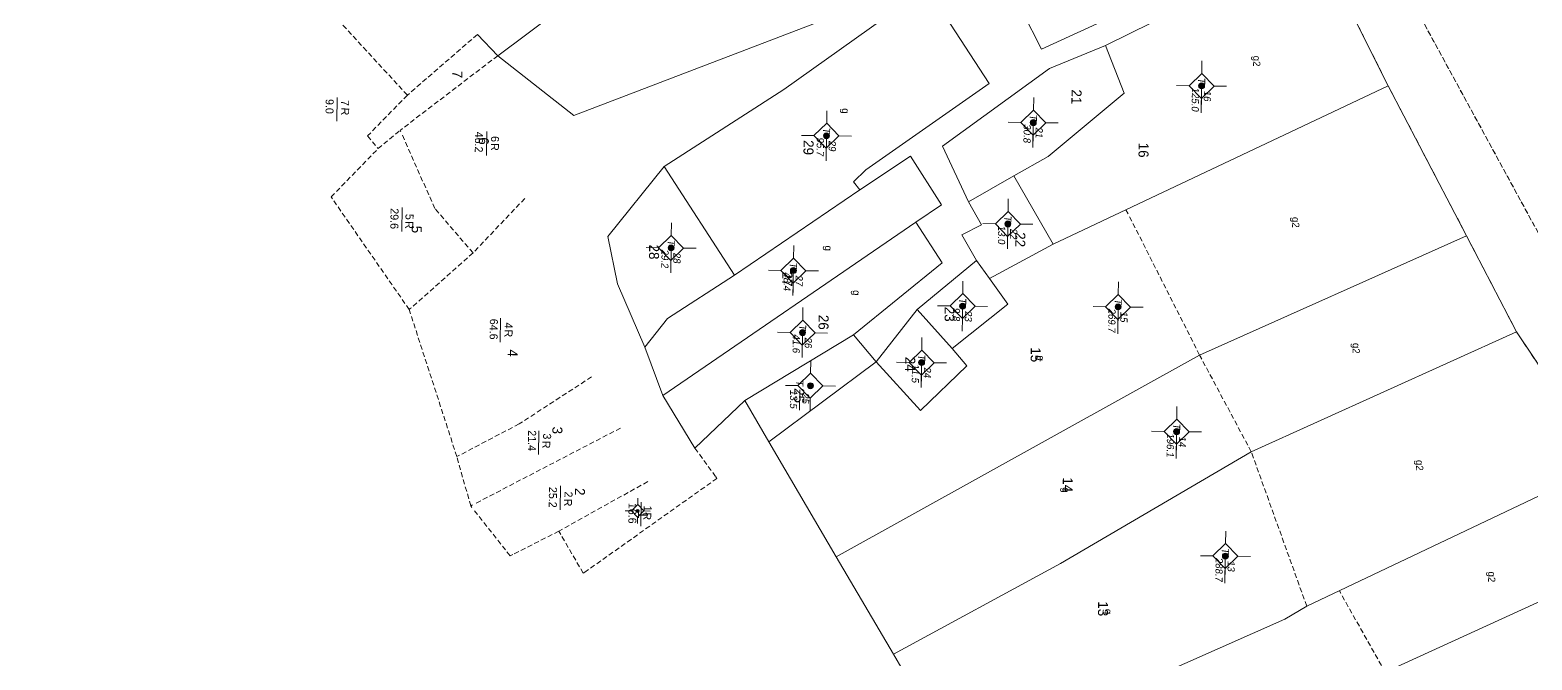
# Model space of a CAD drawing. Extents: x 601689 to 602595, y 1189742 to 1190763.
# Drawn here: x 602146.4 to 602221.5, y 1190030.7 to 1190062.3 of the extents above; entities that cross this region are included whole.
import ezdxf
from ezdxf.enums import TextEntityAlignment as Align

# ---------------------------------------------------------------- set-up
doc = ezdxf.new("R2010")
doc.units = 0
doc.header["$MEASUREMENT"] = 0
doc.linetypes.add('HIDDEN', pattern=[0.375, 0.25, -0.125])
for name, color, linetype in [('10', 250, 'Continuous'), ('11', 7, 'Continuous'), ('13', 7, 'Continuous'), ('14', 7, 'Continuous'), ('15', 7, 'Continuous'), ('22', 7, 'Continuous'), ('60', 7, 'Continuous'), ('CONSTRUCTION_CLASS', 7, 'Continuous')]:
    doc.layers.add(name, color=color, linetype=linetype)
doc.layers.get('0').off()
doc.styles.add('TXT', font='vnshx.shx')

# ---------------------------------------------------------------- blocks, each defined once
blk = doc.blocks.new('*M735735735735')
at = {"layer": '13', "color": 3, "linetype": 'Continuous', "lineweight": 0}
blk.add_line((602803.189, 1189874.507), (602804.464, 1189874.507), dxfattribs=at)
at = {"layer": '13', "color": 3, "linetype": 'Continuous', "lineweight": 0, "style": 'TXT', "oblique": 7.60551}
blk.add_text('T', height=0.36, dxfattribs=at).set_placement((602802.992, 1189874.507), align=Align.MIDDLE_RIGHT)
for s, p in [('13', (602803.339, 1189874.807)), ('288.7', (602803.189, 1189874.207))]:
    blk.add_text(s, height=0.36, dxfattribs=at).set_placement(p, align=Align.MIDDLE_LEFT)
blk = doc.blocks.new('*M736736736736')
at = {"layer": '13', "color": 3, "linetype": 'Continuous', "lineweight": 0}
blk.add_line((602779.686, 1189872.978), (602780.961, 1189872.978), dxfattribs=at)
at = {"layer": '13', "color": 3, "linetype": 'Continuous', "lineweight": 0, "style": 'TXT', "oblique": 7.60551}
blk.add_text('T', height=0.36, dxfattribs=at).set_placement((602779.489, 1189872.978), align=Align.MIDDLE_RIGHT)
for s, p in [('16', (602779.836, 1189873.278)), ('125.0', (602779.686, 1189872.678))]:
    blk.add_text(s, height=0.36, dxfattribs=at).set_placement(p, align=Align.MIDDLE_LEFT)
blk = doc.blocks.new('*M738738738738')
at = {"layer": '13', "color": 3, "linetype": 'Continuous', "lineweight": 0}
blk.add_line((602796.998, 1189871.981), (602798.273, 1189871.981), dxfattribs=at)
at = {"layer": '13', "color": 3, "linetype": 'Continuous', "lineweight": 0, "style": 'TXT', "oblique": 7.60551}
for s, p in [('14', (602797.148, 1189872.281)), ('196.1', (602796.998, 1189871.681))]:
    blk.add_text(s, height=0.36, dxfattribs=at).set_placement(p, align=Align.MIDDLE_LEFT)
blk.add_text('T', height=0.36, dxfattribs=at).set_placement((602796.801, 1189871.981), align=Align.MIDDLE_RIGHT)
blk = doc.blocks.new('*M742742742742')
at = {"layer": '13', "color": 3, "linetype": 'Continuous', "lineweight": 0}
blk.add_line((602790.8, 1189868.967), (602792.075, 1189868.967), dxfattribs=at)
at = {"layer": '13', "color": 3, "linetype": 'Continuous', "lineweight": 0, "style": 'TXT', "oblique": 7.60551}
for s, p in [('15', (602790.95, 1189869.267)), ('269.7', (602790.8, 1189868.667))]:
    blk.add_text(s, height=0.36, dxfattribs=at).set_placement(p, align=Align.MIDDLE_LEFT)
blk.add_text('T', height=0.36, dxfattribs=at).set_placement((602790.603, 1189868.967), align=Align.MIDDLE_RIGHT)
blk = doc.blocks.new('*M749749749749')
at = {"layer": '13', "color": 3, "linetype": 'Continuous', "lineweight": 0}
blk.add_line((602781.643, 1189864.593), (602782.663, 1189864.593), dxfattribs=at)
at = {"layer": '13', "color": 3, "linetype": 'Continuous', "lineweight": 0, "style": 'TXT', "oblique": 7.60551}
for s, p in [('21', (602781.793, 1189864.893)), ('30.8', (602781.643, 1189864.293))]:
    blk.add_text(s, height=0.36, dxfattribs=at).set_placement(p, align=Align.MIDDLE_LEFT)
blk.add_text('T', height=0.36, dxfattribs=at).set_placement((602781.446, 1189864.593), align=Align.MIDDLE_RIGHT)
blk = doc.blocks.new('*M751751751751')
at = {"layer": '13', "color": 3, "linetype": 'Continuous', "lineweight": 0}
blk.add_line((602786.732, 1189863.393), (602787.752, 1189863.393), dxfattribs=at)
at = {"layer": '13', "color": 3, "linetype": 'Continuous', "lineweight": 0, "style": 'TXT', "oblique": 7.60551}
blk.add_text('T', height=0.36, dxfattribs=at).set_placement((602786.535, 1189863.393), align=Align.MIDDLE_RIGHT)
for s, p in [('22', (602786.882, 1189863.693)), ('13.0', (602786.732, 1189863.093))]:
    blk.add_text(s, height=0.36, dxfattribs=at).set_placement(p, align=Align.MIDDLE_LEFT)
blk = doc.blocks.new('*M753753753753')
at = {"layer": '13', "color": 3, "linetype": 'Continuous', "lineweight": 0}
blk.add_line((602790.877, 1189861.191), (602791.642, 1189861.191), dxfattribs=at)
at = {"layer": '13', "color": 3, "linetype": 'Continuous', "lineweight": 0, "style": 'TXT', "oblique": 7.60551}
blk.add_text('T', height=0.36, dxfattribs=at).set_placement((602790.68, 1189861.191), align=Align.MIDDLE_RIGHT)
for s, p in [('9.8', (602790.877, 1189860.891)), ('23', (602791.027, 1189861.491))]:
    blk.add_text(s, height=0.36, dxfattribs=at).set_placement(p, align=Align.MIDDLE_LEFT)
blk = doc.blocks.new('*M755755755755')
at = {"layer": '13', "color": 3, "linetype": 'Continuous', "lineweight": 0}
blk.add_line((602793.726, 1189859.184), (602794.746, 1189859.184), dxfattribs=at)
at = {"layer": '13', "color": 3, "linetype": 'Continuous', "lineweight": 0, "style": 'TXT', "oblique": 7.60551}
for s, p in [('24', (602793.876, 1189859.484)), ('11.5', (602793.726, 1189858.884))]:
    blk.add_text(s, height=0.36, dxfattribs=at).set_placement(p, align=Align.MIDDLE_LEFT)
blk.add_text('T', height=0.36, dxfattribs=at).set_placement((602793.529, 1189859.184), align=Align.MIDDLE_RIGHT)
blk = doc.blocks.new('*M763763763763')
at = {"layer": '13', "color": 3, "linetype": 'Continuous', "lineweight": 0}
blk.add_line((602782.456, 1189854.264), (602783.476, 1189854.264), dxfattribs=at)
at = {"layer": '13', "color": 3, "linetype": 'Continuous', "lineweight": 0, "style": 'TXT', "oblique": 7.60551}
blk.add_text('T', height=0.36, dxfattribs=at).set_placement((602782.259, 1189854.264), align=Align.MIDDLE_RIGHT)
for s, p in [('29', (602782.606, 1189854.564)), ('95.7', (602782.456, 1189853.964))]:
    blk.add_text(s, height=0.36, dxfattribs=at).set_placement(p, align=Align.MIDDLE_LEFT)
blk = doc.blocks.new('*M764764764764')
at = {"layer": '13', "color": 3, "linetype": 'Continuous', "lineweight": 0}
blk.add_line((602794.971, 1189853.645), (602795.991, 1189853.645), dxfattribs=at)
at = {"layer": '13', "color": 3, "linetype": 'Continuous', "lineweight": 0, "style": 'TXT', "oblique": 7.60551}
blk.add_text('T', height=0.36, dxfattribs=at).set_placement((602794.774, 1189853.645), align=Align.MIDDLE_RIGHT)
for s, p in [('25', (602795.121, 1189853.945)), ('13.5', (602794.971, 1189853.345))]:
    blk.add_text(s, height=0.36, dxfattribs=at).set_placement(p, align=Align.MIDDLE_LEFT)
blk = doc.blocks.new('*M765765765765')
at = {"layer": '13', "color": 3, "linetype": 'Continuous', "lineweight": 0}
blk.add_line((602792.319, 1189853.208), (602793.339, 1189853.208), dxfattribs=at)
at = {"layer": '13', "color": 3, "linetype": 'Continuous', "lineweight": 0, "style": 'TXT', "oblique": 7.60551}
for s, p in [('26', (602792.469, 1189853.508)), ('41.6', (602792.319, 1189852.908))]:
    blk.add_text(s, height=0.36, dxfattribs=at).set_placement(p, align=Align.MIDDLE_LEFT)
blk.add_text('T', height=0.36, dxfattribs=at).set_placement((602792.122, 1189853.208), align=Align.MIDDLE_RIGHT)
blk = doc.blocks.new('*M766766766766')
at = {"layer": '13', "color": 3, "linetype": 'Continuous', "lineweight": 0}
blk.add_line((602789.22, 1189852.705), (602790.24, 1189852.705), dxfattribs=at)
at = {"layer": '13', "color": 3, "linetype": 'Continuous', "lineweight": 0, "style": 'TXT', "oblique": 7.60551}
blk.add_text('T', height=0.36, dxfattribs=at).set_placement((602789.023, 1189852.705), align=Align.MIDDLE_RIGHT)
for s, p in [('27', (602789.37, 1189853.005)), ('48.4', (602789.22, 1189852.405))]:
    blk.add_text(s, height=0.36, dxfattribs=at).set_placement(p, align=Align.MIDDLE_LEFT)
blk = doc.blocks.new('*M773773773773')
at = {"layer": '13', "color": 3, "linetype": 'Continuous', "lineweight": 0}
blk.add_line((602788.174, 1189846.58), (602789.194, 1189846.58), dxfattribs=at)
at = {"layer": '13', "color": 3, "linetype": 'Continuous', "lineweight": 0, "style": 'TXT', "oblique": 7.60551}
for s, p in [('28', (602788.324, 1189846.88)), ('29.2', (602788.174, 1189846.28))]:
    blk.add_text(s, height=0.36, dxfattribs=at).set_placement(p, align=Align.MIDDLE_LEFT)
blk.add_text('T', height=0.36, dxfattribs=at).set_placement((602787.977, 1189846.58), align=Align.MIDDLE_RIGHT)
blk = doc.blocks.new('CENTRD')
at = {"layer": '11', "linetype": 'Continuous', "lineweight": 0}
h = blk.add_hatch(color=2, dxfattribs=at)
edge = h.paths.add_edge_path()
edge.add_arc((0, 0), 0.15, 0, 360)
at = {"layer": '11', "color": 2, "linetype": 'Continuous', "lineweight": 0}
for p, q in [((0, 1.25), (0, 0.625)), ((-0.625, 0), (-1.25, 0)), ((0, 0.625), (-0.625, 0)), ((-0.625, 0), (0, -0.625)), ((0.625, 0), (0, 0.625)), ((0, -0.625), (0.625, 0)), ((1.25, 0), (0.625, 0)), ((0, -0.625), (0, -1.25))]:
    blk.add_line(p, q, dxfattribs=at)
blk.add_circle((0, 0), 0.15, dxfattribs=at)
blk = doc.blocks.new('BDONG')
at = {"color": 7, "linetype": 'Continuous', "lineweight": 0}
for p, q in [((0, 0), (0, -1.508)), ((0, 0), (2.759, 0)), ((0.342, 0), (0.342, -1.508)), ((0.797, 0), (0.797, -1.508)), ((1.274, 0), (1.274, -1.508)), ((1.73, 0), (1.73, -1.508)), ((1.753, 0), (1.753, -1.508)), ((2.072, 0), (2.072, -1.508)), ((2.759, 0), (2.759, -1.508)), ((0, -0.308), (1.73, -0.308)), ((1.753, -0.308), (2.759, -0.308)), ((0, -0.458), (1.73, -0.458)), ((1.753, -0.458), (2.759, -0.458)), ((0, -0.608), (1.73, -0.608)), ((1.753, -0.608), (2.759, -0.608)), ((0, -0.758), (1.73, -0.758)), ((1.753, -0.758), (2.759, -0.758)), ((0, -0.908), (1.73, -0.908)), ((1.753, -0.908), (2.759, -0.908)), ((0, -1.058), (1.73, -1.058)), ((1.753, -1.058), (2.759, -1.058)), ((0, -1.208), (1.73, -1.208)), ((1.753, -1.208), (2.759, -1.208)), ((0, -1.358), (1.73, -1.358)), ((1.753, -1.358), (2.759, -1.358)), ((0, -1.508), (1.73, -1.508)), ((1.753, -1.508), (2.759, -1.508))]:
    blk.add_line(p, q, dxfattribs=at)
at = {"color": 7, "linetype": 'Continuous', "lineweight": 0, "style": 'TXT'}
blk.add_text('B%%182ng c%%184c th%%246a bi%%213n %%174%%233ng ', height=0.049998, rotation=359.99999, dxfattribs=at).set_placement((0.008, 0.046))
for s, height, p in [('(D%%239ng cho ch%%216nh l%%253 bi%%213n %%174%%233ng)', 0.054, (1.743, 0.05)), ('s%%232 TT', 0.05, (0.21, -0.099)), ('s%%232 hi%%214u', 0.049998, (0.639, -0.104)), ('s%%232 hi%%214u th%%246a', 0.049998, (1.135, -0.103)), ('s%%232 hi%%214u th%%246a', 0.049998, (1.612, -0.107)), ('s%%232 TT', 0.05, (1.936, -0.114)), ('s%%232 hi%%214u th%%246a b%%225', 0.049998, (2.559, -0.108)), ('g%%232c c%%241a th%%246a', 0.049998, (1.137, -0.187)), ('Th%%246a b%%225', 0.049998, (1.956, -0.203)), ('(ch%%216 %%174%%184nh s%%232 m%%233t l%%199n)', 0.049998, (2.638, -0.204)), ('Th%%246a th%%170m', 0.049998, (0.227, -0.214)), ('Th%%246a th%%170m', 0.049998, (0.63, -0.213)), ('l%%169n c%%203n', 0.049998, (1.56, -0.224)), ('m%%237i th%%170m', 0.049998, (1.101, -0.282))]:
    blk.add_text(s, height=height, rotation=359.99999, dxfattribs=at).set_placement(p, align=Align.CENTER)
blk = doc.blocks.new('BANG')
at = {"color": 7, "linetype": 'Continuous', "lineweight": 0, "xscale": 9.999585560760034, "yscale": 9.999585560760034, "rotation": 359.9999199552673}
blk.add_blockref('BDONG', (0, 0), dxfattribs=at)
blk = doc.blocks.new('GHC')
at = {"color": 7, "linetype": 'Continuous', "lineweight": 0, "style": 'TXT'}
for s, p in [('C%%171ng nh%%203n %%174o v%%207 %%174%%243ng hi%%214n tr%%185ng.', (-9.13, 1.58)), ('Ng%%181y : ...... th%%184ng: ...... n%%168m: 2002', (-9.13, 0.62)), ('Ch%%241 t%%222ch UBND Ph%%173%%234ng C%%199u Kho', (-9.17, -0.39)), ('(K%%253 t%%170n, %%174%%227ng d%%202u)', (-7.2, -1.329))]:
    blk.add_text(s, height=0.49996, rotation=359.99995, dxfattribs=at).set_placement(p)

msp = doc.modelspace()

# ---------------------------------------------------------------- hatches: boundary and pattern name
at = {"layer": '60', "linetype": 'Continuous', "lineweight": 0}
h = msp.add_hatch(color=7, dxfattribs=at)
edge = h.paths.add_edge_path()
edge.add_arc((602176.787, 1190038.203), 0.075, 269.16804, 629.16804)

# ---------------------------------------------------------------- linework, layer by layer
at = {"layer": '10', "color": 7, "linetype": 'Continuous', "lineweight": 0}
for p, q in [((602214.3, 1190059.469), (602197.56, 1190051.548)), ((602218.217, 1190051.954), (602214.3, 1190059.469)), ((602178.103, 1190055.435), (602181.619, 1190049.997)), ((602195.588, 1190054.955), (602193.33, 1190053.666)), ((602197.56, 1190051.548), (602195.588, 1190054.955)), ((602187.898, 1190054.261), (602181.619, 1190049.997)), ((602190.686, 1190052.642), (602178.046, 1190043.975)), ((602220.722, 1190047.151), (602218.217, 1190051.954)), ((602197.56, 1190051.548), (602194.377, 1190049.831)), ((602193.729, 1190050.721), (602190.765, 1190048.282)), ((602194.377, 1190049.831), (602193.729, 1190050.721)), ((602190.765, 1190048.282), (602188.71, 1190045.649)), ((602190.765, 1190048.282), (602192.499, 1190046.317)), ((602187.569, 1190047.015), (602182.143, 1190043.719)), ((602188.71, 1190045.649), (602187.569, 1190047.015)), ((602220.722, 1190047.151), (602207.459, 1190041.162)), ((602225.151, 1190040.52), (602220.722, 1190047.151)), ((602177.149, 1190046.398), (602178.046, 1190043.975)), ((602188.71, 1190045.649), (602183.344, 1190041.663)), ((602178.046, 1190043.975), (602179.65, 1190041.333))]:
    msp.add_line(p, q, dxfattribs=at)
at = {"layer": '10', "color": 92, "linetype": 'Continuous', "lineweight": 0}
for p, q in [((602182.143, 1190043.719), (602179.65, 1190041.333)), ((602183.344, 1190041.663), (602182.143, 1190043.719)), ((602186.716, 1190035.906), (602183.344, 1190041.663)), ((602189.57, 1190031.027), (602186.716, 1190035.906))]:
    msp.add_line(p, q, dxfattribs=at)
at = {"layer": '10', "color": 7, "linetype": 'Continuous', "lineweight": 0}
for points in [[(602196.03, 1190063.17), (602196.975, 1190061.297), (602202.681, 1190063.928), (602209.349, 1190067.447), (602208.236, 1190069.422)], [(602173.588, 1190057.987), (602187.682, 1190063.374), (602190.478, 1190065.226), (602188.298, 1190068.106), (602184.547, 1190065.867), (602180.672, 1190067.01), (602178.152, 1190067.055), (602177.174, 1190066.498), (602169.788, 1190060.97)], [(602214.3, 1190059.469), (602210.689, 1190066.688), (602200.167, 1190061.483)], [(602187.898, 1190054.261), (602187.572, 1190054.656), (602188.191, 1190055.257), (602194.361, 1190059.573), (602191.246, 1190064.385), (602184.086, 1190059.273), (602178.103, 1190055.435)], [(602200.167, 1190061.483), (602197.381, 1190060.331), (602192.018, 1190056.444), (602193.33, 1190053.666)], [(602200.167, 1190061.483), (602201.114, 1190059.1), (602197.311, 1190055.931), (602195.588, 1190054.955)], [(602190.686, 1190052.642), (602191.977, 1190053.515), (602190.42, 1190055.946), (602187.898, 1190054.261)], [(602178.103, 1190055.435), (602175.285, 1190051.934), (602175.782, 1190049.556), (602177.149, 1190046.398)], [(602193.33, 1190053.666), (602193.974, 1190052.518), (602192.997, 1190052.011), (602193.729, 1190050.721)], [(602190.686, 1190052.642), (602192.008, 1190050.614), (602187.569, 1190047.015)], [(602218.217, 1190051.954), (602204.876, 1190045.998), (602186.716, 1190035.906)], [(602181.619, 1190049.997), (602178.279, 1190047.822), (602177.149, 1190046.398)], [(602194.377, 1190049.831), (602195.29, 1190048.549), (602192.499, 1190046.317)], [(602192.499, 1190046.317), (602193.247, 1190045.457), (602190.917, 1190043.219), (602188.71, 1190045.649)], [(602225.151, 1190040.52), (602210.233, 1190033.433), (602209.144, 1190032.788), (602187.23, 1190023.058)], [(602207.459, 1190041.162), (602197.921, 1190035.562), (602189.57, 1190031.027)], [(602227.382, 1190036.189), (602214.148, 1190030.139), (602211.377, 1190028.647), (602186.28, 1190017.272)]]:
    msp.add_lwpolyline(points, dxfattribs=at)
at = {"layer": '10', "color": 92, "linetype": 'Continuous', "lineweight": 0}
msp.add_lwpolyline([(602187.23, 1190023.058), (602187.115, 1190027.09), (602190.537, 1190029.373), (602189.57, 1190031.027)], dxfattribs=at)
at = {"layer": '14', "color": 6, "linetype": 'HIDDEN', "lineweight": 0}
for p, q in [((602201.302, 1190053.067), (602201.195, 1190053.269)), ((602207.459, 1190041.162), (602204.944, 1190045.867)), ((602210.233, 1190033.433), (602207.459, 1190041.162)), ((602211.923, 1190034.1), (602211.864, 1190034.211)), ((602214.148, 1190030.139), (602211.923, 1190034.1))]:
    msp.add_line(p, q, dxfattribs=at)
msp.add_lwpolyline([(602204.934, 1190045.897), (602204.876, 1190045.998), (602201.36, 1190052.946)], dxfattribs=at)
at = {"layer": '22', "color": 7, "linetype": 'HIDDEN', "lineweight": 0}
msp.add_line((602213.781, 1190066.826), (602229.692, 1190037.637), dxfattribs=at)
for points in [[(602213.8, 1190066.796), (602237.301, 1190023.692), (602234.523, 1190022.41)], [(602227.382, 1190036.189), (602225.151, 1190040.52), (602220.722, 1190047.151), (602218.227, 1190051.955), (602214.3, 1190059.469), (602210.69, 1190066.689), (602207.256, 1190064.986)]]:
    msp.add_lwpolyline(points, dxfattribs=at)
at = {"layer": '60', "color": 4, "linetype": 'HIDDEN', "lineweight": 0}
for p, q in [((602165.271, 1190059.001), (602159.181, 1190065.605)), ((602168.773, 1190062.033), (602165.271, 1190059.001)), ((602169.788, 1190060.97), (602164.908, 1190057.236)), ((602164.946, 1190057.155), (602164.908, 1190057.236)), ((602161.461, 1190053.903), (602163.804, 1190056.321)), ((602171.141, 1190053.83), (602168.553, 1190051.105)), ((602168.553, 1190051.105), (602165.445, 1190048.338)), ((602165.435, 1190048.338), (602165.364, 1190048.269)), ((602175.923, 1190042.345), (602168.662, 1190038.564)), ((602177.287, 1190039.665), (602172.842, 1190037.187)), ((602168.521, 1190038.496), (602168.44, 1190038.447)), ((602168.489, 1190038.376), (602168.44, 1190038.447)), ((602170.406, 1190035.95), (602168.578, 1190038.275))]:
    msp.add_line(p, q, dxfattribs=at)
at = {"layer": '60', "color": 7, "linetype": 'Continuous', "lineweight": 0}
for p, q in [((602176.791, 1190038.513), (602176.476, 1190038.207)), ((602176.791, 1190038.513), (602176.796, 1190038.833)), ((602177.096, 1190038.198), (602176.791, 1190038.513)), ((602176.476, 1190038.207), (602176.166, 1190038.211)), ((602176.476, 1190038.207), (602176.783, 1190037.893)), ((602176.778, 1190037.573), (602176.783, 1190037.893)), ((602176.783, 1190037.893), (602177.096, 1190038.198)), ((602177.406, 1190038.194), (602177.096, 1190038.198))]:
    msp.add_line(p, q, dxfattribs=at)
at = {"layer": '60', "color": 4, "linetype": 'HIDDEN', "lineweight": 0}
for points in [[(602165.271, 1190059.001), (602163.283, 1190056.959), (602163.804, 1190056.321)], [(602168.553, 1190051.105), (602166.644, 1190053.332), (602165.014, 1190057.004)], [(602174.478, 1190044.905), (602170.866, 1190042.554), (602167.744, 1190040.916)]]:
    msp.add_lwpolyline(points, dxfattribs=at)
at = {"layer": '60', "color": 7, "linetype": 'Continuous', "lineweight": 0}
msp.add_ellipse((602176.787, 1190038.203), major_axis=(0.075, -0.001), ratio=0.999994, start_param=4.712389, end_param=10.995564, dxfattribs=at)
at = {"layer": 'CONSTRUCTION_CLASS', "color": 92, "linetype": 'Continuous', "lineweight": 0}
for p, q in [((602169.788, 1190060.97), (602168.773, 1190062.033)), ((602173.588, 1190057.987), (602169.788, 1190060.97))]:
    msp.add_line(p, q, dxfattribs=at)
at = {"layer": 'CONSTRUCTION_CLASS', "color": 7, "linetype": 'Continuous', "lineweight": 0}
for p, q in [((602161.759, 1190058.879), (602161.743, 1190057.69)), ((602169.236, 1190057.177), (602169.22, 1190055.987)), ((602165.014, 1190053.374), (602164.998, 1190052.184)), ((602169.929, 1190047.837), (602169.912, 1190046.647)), ((602171.841, 1190042.211), (602171.825, 1190041.021)), ((602172.934, 1190039.446), (602172.918, 1190038.256)), ((602176.953, 1190038.63), (602176.936, 1190037.44))]:
    msp.add_line(p, q, dxfattribs=at)
at = {"layer": 'CONSTRUCTION_CLASS', "color": 4, "linetype": 'HIDDEN', "lineweight": 0}
for p, q in [((602163.804, 1190056.321), (602164.908, 1190057.236)), ((602165.364, 1190048.269), (602161.461, 1190053.903)), ((602167.744, 1190040.916), (602165.364, 1190048.269)), ((602179.65, 1190041.333), (602180.691, 1190039.909)), ((602168.44, 1190038.447), (602167.744, 1190040.916)), ((602180.749, 1190039.828), (602174.145, 1190035.139)), ((602180.691, 1190039.909), (602180.749, 1190039.828)), ((602172.842, 1190037.187), (602170.547, 1190036.018)), ((602170.547, 1190036.018), (602170.406, 1190035.95))]:
    msp.add_line(p, q, dxfattribs=at)
msp.add_lwpolyline([(602174.135, 1190035.129), (602174.064, 1190035.08), (602172.842, 1190037.187)], dxfattribs=at)

# ---------------------------------------------------------------- block references
at = {"color": 7, "linetype": 'Continuous', "lineweight": 0}
for name, p, rotation in [('GHC', (602155.018, 1190056.572), 359.214199256255), ('BANG', (602197.517, 1190053.439), 269.2144660607985)]:
    msp.add_blockref(name, p, dxfattribs=dict(at, rotation=rotation))
at = {"layer": '11', "color": 2, "linetype": 'Continuous', "lineweight": 0, "rotation": 269.1680420500809}
for p in [(602204.976, 1190059.462), (602196.564, 1190057.626), (602186.224, 1190056.964), (602195.29, 1190052.555), (602178.458, 1190051.358), (602184.567, 1190050.223), (602193.028, 1190048.443), (602200.804, 1190048.407), (602185.025, 1190047.117), (602190.98, 1190045.623), (602185.423, 1190044.459), (602203.728, 1190042.166), (602206.164, 1190035.939)]:
    msp.add_blockref('CENTRD', p, dxfattribs=at)
at = {"layer": '13', "color": 3, "linetype": 'Continuous', "lineweight": 0, "rotation": 269.1680420500809}
for name, p in [('*M736736736736', (-578790.27, 1810052.359)), ('*M749749749749', (-578790.27, 1810052.359)), ('*M763763763763', (-578790.27, 1810052.359)), ('*M751751751751', (-578790.27, 1810052.359)), ('*M773773773773', (-578790.27, 1810052.359)), ('*M766766766766', (-578790.27, 1810052.359)), ('*M753753753753', (-578790.27, 1810052.359)), ('*M742742742742', (-578790.27, 1810052.359)), ('*M765765765765', (-578790.27, 1810052.359)), ('*M755755755755', (-578790.27, 1810052.359)), ('*M764764764764', (-578790.805, 1810052.234)), ('*M738738738738', (-578790.27, 1810052.359)), ('*M735735735735', (-578790.27, 1810052.359))]:
    msp.add_blockref(name, p, dxfattribs=at)

# ---------------------------------------------------------------- texts
at = {"layer": '15', "color": 7, "linetype": 'Continuous', "lineweight": 0, "style": 'TXT'}
for s, p in [('g2', (602207.74, 1190060.969)), ('g', (602187.184, 1190058.341)), ('g2', (602209.69, 1190052.902)), ('g', (602186.329, 1190051.473)), ('g', (602187.729, 1190049.243)), ('g2', (602212.714, 1190046.6)), ('g', (602196.944, 1190045.976)), ('g2', (602215.883, 1190040.746)), ('g', (602198.194, 1190039.379)), ('g2', (602219.488, 1190035.166)), ('g', (602200.321, 1190033.299))]:
    msp.add_text(s, height=0.36, rotation=269.21458, dxfattribs=at).set_placement(p, align=Align.MIDDLE_LEFT)
at = {"layer": 'CONSTRUCTION_CLASS', "color": 7, "linetype": 'Continuous', "lineweight": 0, "style": 'TXT'}
for s, height, p in [('7', 0.5, (602167.778, 1190060.217)), ('9.0', 0.4, (602161.389, 1190058.804)), ('7', 0.4, (602162.158, 1190058.754)), ('R', 0.4, (602162.163, 1190058.374)), ('46.2', 0.4, (602168.856, 1190057.172)), ('6', 0.5, (602169.093, 1190056.888)), ('R', 0.4, (602169.649, 1190056.601)), ('6', 0.4, (602169.654, 1190056.951)), ('29.6', 0.4, (602164.634, 1190053.34)), ('R', 0.4, (602165.365, 1190052.7)), ('5', 0.4, (602165.38, 1190053.06)), ('5', 0.5, (602165.741, 1190052.465)), ('64.6', 0.4, (602169.598, 1190047.811)), ('4', 0.4, (602170.335, 1190047.621)), ('R', 0.4, (602170.33, 1190047.271)), ('4', 0.5, (602170.537, 1190046.278)), ('21.4', 0.4, (602171.511, 1190042.235)), ('3', 0.4, (602172.26, 1190042.075)), ('3', 0.5, (602172.774, 1190042.417)), ('R', 0.4, (602172.215, 1190041.705)), ('25.2', 0.4, (602172.553, 1190039.4)), ('2', 0.4, (602173.33, 1190039.17)), ('2', 0.5, (602173.903, 1190039.342)), ('R', 0.4, (602173.305, 1190038.81)), ('16.6', 0.4, (602176.532, 1190038.605)), ('1', 0.4, (602177.29, 1190038.465)), ('1', 0.5, (602177.056, 1190038.189)), ('R', 0.4, (602177.265, 1190038.126))]:
    msp.add_text(s, height=height, rotation=269.21458, dxfattribs=at).set_placement(p, align=Align.MIDDLE_LEFT)
at = {"layer": 'CONSTRUCTION_CLASS', "color": 200, "linetype": 'Continuous', "lineweight": 0, "style": 'TXT'}
for s, p in [('21', (602198.727, 1190059.282)), ('29', (602185.332, 1190056.746)), ('16', (602202.08, 1190056.616)), ('22', (602195.919, 1190052.14)), ('28', (602177.61, 1190051.521)), ('27', (602184.271, 1190050.17)), ('23', (602192.387, 1190048.409)), ('26', (602186.082, 1190048.006)), ('24', (602190.413, 1190045.906)), ('15', (602196.69, 1190046.38)), ('25', (602184.871, 1190044.342)), ('14', (602198.291, 1190039.878)), ('13', (602200.056, 1190033.673))]:
    msp.add_text(s, height=0.5, rotation=269.21458, dxfattribs=at).set_placement(p, align=Align.MIDDLE_LEFT)

doc.saveas('drawing.dxf')
